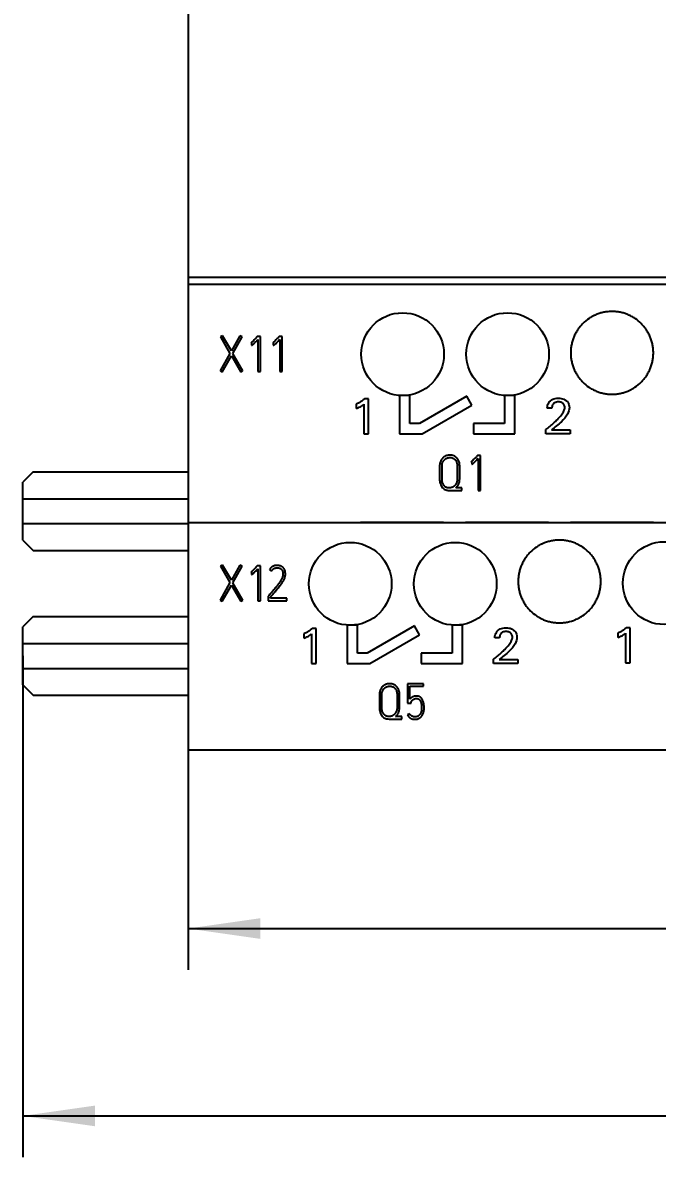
# Model space of a CAD drawing. Extents: x 0 to 420, y 0 to 297.
# Drawn here: x 81.2 to 111.9, y 129 to 183.8 of the extents above; entities that cross this region are included whole.
import ezdxf

# ---------------------------------------------------------------- set-up
doc = ezdxf.new("R2010")
doc.units = 0
doc.header["$LTSCALE"] = 23.1
for name, color, linetype in [('10000_FRONT', 7, 'CONTINUOUS'), ('10100_DIM_FRONT', 7, 'CONTINUOUS'), ('10500_FRONT_LABELING', 7, 'CONTINUOUS')]:
    doc.layers.add(name, color=color, linetype=linetype)
doc.styles.get("Standard").update_dxf_attribs({"font": 'txt', "width": 0.8})
doc.dimstyles.new('DIMSTYLE_1', dxfattribs={"dimtxt": 3.5, "dimasz": 3.5, "dimexe": 0.18, "dimexo": 0.0625, "dimgap": 0.09, "dimtad": 1, "dimtxsty": 'STANDARD', "dimcen": 0.09, "dimazin": 3, "dimtp": 0.05, "dimtm": 0.05, "dimtfac": 1, "dimtofl": 0, "dimtmove": 0, "dimatfit": 3, "dimtolj": 1})

# ---------------------------------------------------------------- blocks, each defined once
blk = doc.blocks.new('*D0')
at = {"layer": '10100_DIM_FRONT', "linetype": 'CONTINUOUS'}
for p, q in [((89.166611, 154.139966), (89.166611, 138.026944)), ((160.666611, 154.139966), (160.666611, 138.026944)), ((89.166611, 140.026944), (124.916611, 140.026944)), ((160.666611, 140.026944), (124.916611, 140.026944))]:
    blk.add_line(p, q, dxfattribs=at)
for points in [[(92.666611, 140.526944), (89.166611, 140.026944), (92.666611, 139.526944)], [(157.166611, 139.526944), (160.666611, 140.026944), (157.166611, 140.526944)]]:
    blk.add_solid(points, dxfattribs=at)
at = {"layer": '10100_DIM_FRONT', "linetype": 'CONTINUOUS', "width": 0.660714}
blk.add_text('71,5', height=3.5, dxfattribs=at).set_placement((121.472796, 140.901944))
blk = doc.blocks.new('*D1')
at = {"layer": '10100_DIM_FRONT', "linetype": 'CONTINUOUS'}
for p, q in [((160.667, 154.14), (160.667, 128.971)), ((81.167, 153.204), (81.167, 128.971)), ((81.167, 130.971), (120.917, 130.971)), ((160.667, 130.971), (120.917, 130.971))]:
    blk.add_line(p, q, dxfattribs=at)
for points in [[(84.667, 131.471), (81.167, 130.971), (84.667, 130.471)], [(157.167, 130.471), (160.667, 130.971), (157.167, 131.471)]]:
    blk.add_solid(points, dxfattribs=at)
at = {"layer": '10100_DIM_FRONT', "linetype": 'CONTINUOUS', "width": 0.714286}
blk.add_text('79,5', height=3.5, dxfattribs=at).set_placement((117.086, 131.846))

msp = doc.modelspace()

# ---------------------------------------------------------------- linework, layer by layer
at = {"layer": '10000_FRONT', "color": 7, "linetype": 'CONTINUOUS'}
for p, q in [((89.167, 238.654), (89.167, 148.654)), ((89.167, 171.506), (160.667, 171.506)), ((89.167, 171.173), (160.667, 171.173)), ((99.402, 165.793), (99.402, 163.939)), ((99.899, 165.793), (99.402, 165.793)), ((99.899, 164.44), (99.899, 165.793)), ((102.649, 165.757), (100.365, 164.44)), ((102.899, 165.324), (102.649, 165.757)), ((104.48, 165.799), (104.48, 164.439)), ((104.98, 165.799), (104.48, 165.799)), ((104.98, 163.939), (104.98, 165.799)), ((100.497, 163.939), (102.899, 165.324)), ((100.365, 164.44), (99.899, 164.44)), ((102.98, 164.439), (102.98, 163.939)), ((104.48, 164.439), (102.98, 164.439)), ((99.402, 163.939), (100.497, 163.939)), ((102.98, 163.939), (104.98, 163.939)), ((81.667, 162.104), (81.167, 161.604)), ((81.667, 162.104), (89.167, 162.104)), ((81.167, 158.804), (81.167, 161.604)), ((81.167, 160.804), (89.167, 160.804)), ((81.167, 159.604), (89.167, 159.604)), ((89.167, 159.654), (160.667, 159.654)), ((97.515, 159.651), (97.517, 159.654)), ((101.518, 159.651), (97.515, 159.651)), ((101.517, 159.654), (101.518, 159.651)), ((102.595, 159.651), (102.597, 159.654)), ((106.598, 159.651), (102.595, 159.651)), ((106.597, 159.654), (106.598, 159.651)), ((107.675, 159.651), (107.677, 159.654)), ((111.678, 159.651), (107.675, 159.651)), ((111.677, 159.654), (111.678, 159.651)), ((81.167, 158.804), (81.667, 158.304)), ((81.667, 158.304), (89.167, 158.304)), ((81.667, 155.104), (81.167, 154.604)), ((81.667, 155.104), (89.167, 155.104)), ((96.869, 154.693), (96.869, 152.839)), ((97.365, 154.693), (96.869, 154.693)), ((97.365, 153.34), (97.365, 154.693)), ((100.116, 154.658), (97.831, 153.34)), ((100.366, 154.225), (100.116, 154.658)), ((101.946, 154.699), (101.946, 153.339)), ((102.446, 154.699), (101.946, 154.699)), ((102.446, 152.839), (102.446, 154.699)), ((81.167, 151.804), (81.167, 154.604)), ((97.964, 152.839), (100.366, 154.225)), ((81.167, 153.804), (89.167, 153.804)), ((97.831, 153.34), (97.365, 153.34)), ((100.447, 153.339), (100.447, 152.839)), ((101.946, 153.339), (100.447, 153.339)), ((81.167, 152.604), (89.167, 152.604)), ((96.869, 152.839), (97.964, 152.839)), ((100.447, 152.839), (102.446, 152.839)), ((81.167, 151.804), (81.667, 151.304)), ((81.667, 151.304), (89.167, 151.304)), ((160.667, 148.654), (89.167, 148.654))]:
    msp.add_line(p, q, dxfattribs=at)
for centre in [(99.546, 167.79), (104.626, 167.79), (97.013, 156.69), (102.093, 156.69), (112.204, 156.722)]:
    msp.add_circle(centre, 2, dxfattribs=at)
for points, knots in [([(111.677, 167.854), (111.677, 167.92), (111.673, 167.985), (111.661, 168.115), (111.651, 168.179), (111.626, 168.307), (111.61, 168.37), (111.582, 168.464), (111.571, 168.495), (111.549, 168.557), (111.537, 168.588), (111.5, 168.679), (111.444, 168.797), (111.377, 168.908), (111.323, 168.99), (111.304, 169.017), (111.265, 169.069), (111.245, 169.095), (111.182, 169.172), (111.138, 169.22), (111, 169.359), (110.899, 169.442), (110.763, 169.533), (110.735, 169.551), (110.678, 169.585), (110.65, 169.601), (110.563, 169.648), (110.504, 169.676), (110.384, 169.726), (110.322, 169.748), (110.228, 169.776), (110.197, 169.785), (110.133, 169.801), (110.101, 169.808), (110.004, 169.828), (109.874, 169.847), (109.744, 169.853), (109.613, 169.854), (109.548, 169.851), (109.449, 169.841), (109.416, 169.837), (109.351, 169.827), (109.319, 169.822), (109.223, 169.802), (109.159, 169.787), (109.034, 169.749), (108.973, 169.727), (108.882, 169.689), (108.852, 169.676), (108.807, 169.655), (108.792, 169.648), (108.763, 169.633), (108.69, 169.595), (108.62, 169.553), (108.457, 169.444), (108.356, 169.361), (108.239, 169.245), (108.217, 169.221), (108.173, 169.172), (108.151, 169.147), (108.089, 169.072), (108.05, 169.019), (107.978, 168.911), (107.944, 168.855), (107.898, 168.768), (107.883, 168.739), (107.855, 168.679), (107.841, 168.649), (107.804, 168.559), (107.76, 168.436), (107.728, 168.309), (107.709, 168.213), (107.703, 168.181), (107.694, 168.116), (107.69, 168.084), (107.68, 167.985), (107.677, 167.92), (107.677, 167.854)], [0, 0, 0, 0, 0.03125, 0.03125, 0.0625, 0.0625, 0.09375, 0.09375, 0.109375, 0.109375, 0.125, 0.125, 0.15625, 0.1875, 0.1875, 0.203125, 0.203125, 0.21875, 0.21875, 0.25, 0.25, 0.3125, 0.3125, 0.328125, 0.328125, 0.34375, 0.34375, 0.375, 0.375, 0.40625, 0.40625, 0.421875, 0.421875, 0.4375, 0.4375, 0.46875, 0.5, 0.5, 0.53125, 0.53125, 0.546875, 0.546875, 0.5625, 0.5625, 0.59375, 0.59375, 0.625, 0.625, 0.640625, 0.640625, 0.648438, 0.648438, 0.65625, 0.6875, 0.6875, 0.75, 0.75, 0.765625, 0.765625, 0.78125, 0.78125, 0.8125, 0.8125, 0.84375, 0.84375, 0.859375, 0.859375, 0.875, 0.875, 0.90625, 0.9375, 0.9375, 0.953125, 0.953125, 0.96875, 0.96875, 1, 1, 1, 1]), ([(107.677, 167.854), (107.677, 167.788), (107.68, 167.722), (107.693, 167.592), (107.702, 167.528), (107.728, 167.401), (107.743, 167.337), (107.772, 167.243), (107.782, 167.212), (107.804, 167.15), (107.816, 167.119), (107.854, 167.028), (107.909, 166.911), (107.976, 166.799), (108.03, 166.717), (108.049, 166.691), (108.088, 166.638), (108.108, 166.612), (108.171, 166.535), (108.215, 166.487), (108.353, 166.348), (108.454, 166.265), (108.577, 166.183), (108.591, 166.174), (108.618, 166.156), (108.632, 166.148), (108.675, 166.122), (108.703, 166.106), (108.79, 166.06), (108.849, 166.032), (108.969, 165.982), (109.031, 165.96), (109.125, 165.931), (109.156, 165.922), (109.22, 165.906), (109.253, 165.899), (109.35, 165.879), (109.479, 165.86), (109.61, 165.854), (109.74, 165.853), (109.806, 165.857), (109.904, 165.866), (109.937, 165.87), (110.002, 165.88), (110.034, 165.886), (110.131, 165.905), (110.194, 165.921), (110.319, 165.958), (110.38, 165.98), (110.471, 166.018), (110.501, 166.031), (110.546, 166.052), (110.561, 166.06), (110.59, 166.074), (110.663, 166.112), (110.734, 166.154), (110.896, 166.263), (110.997, 166.346), (111.114, 166.462), (111.137, 166.486), (111.181, 166.535), (111.202, 166.56), (111.264, 166.636), (111.303, 166.688), (111.375, 166.796), (111.409, 166.852), (111.455, 166.939), (111.47, 166.968), (111.498, 167.028), (111.512, 167.058), (111.549, 167.149), (111.593, 167.271), (111.625, 167.398), (111.644, 167.494), (111.65, 167.526), (111.66, 167.591), (111.664, 167.623), (111.673, 167.722), (111.677, 167.788), (111.677, 167.854)], [0, 0, 0, 0, 0.03125, 0.03125, 0.0625, 0.0625, 0.09375, 0.09375, 0.109375, 0.109375, 0.125, 0.125, 0.15625, 0.1875, 0.1875, 0.203125, 0.203125, 0.21875, 0.21875, 0.25, 0.25, 0.3125, 0.3125, 0.320312, 0.320312, 0.328125, 0.328125, 0.34375, 0.34375, 0.375, 0.375, 0.40625, 0.40625, 0.421875, 0.421875, 0.4375, 0.4375, 0.46875, 0.5, 0.5, 0.53125, 0.53125, 0.546875, 0.546875, 0.5625, 0.5625, 0.59375, 0.59375, 0.625, 0.625, 0.640625, 0.640625, 0.648438, 0.648438, 0.65625, 0.6875, 0.6875, 0.75, 0.75, 0.765625, 0.765625, 0.78125, 0.78125, 0.8125, 0.8125, 0.84375, 0.84375, 0.859375, 0.859375, 0.875, 0.875, 0.90625, 0.9375, 0.9375, 0.953125, 0.953125, 0.96875, 0.96875, 1, 1, 1, 1]), ([(109.137, 156.804), (109.137, 156.869), (109.133, 156.935), (109.121, 157.064), (109.111, 157.128), (109.086, 157.256), (109.07, 157.319), (109.042, 157.413), (109.032, 157.444), (109.009, 157.506), (108.998, 157.537), (108.96, 157.627), (108.905, 157.745), (108.838, 157.857), (108.784, 157.938), (108.765, 157.965), (108.726, 158.018), (108.706, 158.044), (108.643, 158.121), (108.599, 158.169), (108.461, 158.308), (108.361, 158.391), (108.238, 158.473), (108.224, 158.482), (108.196, 158.5), (108.182, 158.509), (108.14, 158.534), (108.111, 158.55), (108.024, 158.597), (107.965, 158.625), (107.845, 158.675), (107.783, 158.697), (107.689, 158.726), (107.658, 158.735), (107.594, 158.751), (107.561, 158.758), (107.464, 158.778), (107.334, 158.797), (107.204, 158.803), (107.073, 158.804), (107.008, 158.801), (106.909, 158.791), (106.876, 158.787), (106.811, 158.777), (106.778, 158.771), (106.682, 158.752), (106.618, 158.736), (106.494, 158.698), (106.432, 158.676), (106.341, 158.639), (106.311, 158.625), (106.266, 158.604), (106.251, 158.597), (106.222, 158.582), (106.149, 158.544), (106.078, 158.502), (105.916, 158.393), (105.815, 158.31), (105.698, 158.193), (105.675, 158.17), (105.631, 158.121), (105.61, 158.096), (105.548, 158.02), (105.509, 157.968), (105.437, 157.86), (105.403, 157.804), (105.357, 157.717), (105.342, 157.688), (105.314, 157.628), (105.301, 157.598), (105.263, 157.507), (105.22, 157.385), (105.188, 157.259), (105.169, 157.163), (105.163, 157.131), (105.154, 157.066), (105.15, 157.033), (105.14, 156.935), (105.137, 156.869), (105.137, 156.804)], [0, 0, 0, 0, 0.03125, 0.03125, 0.0625, 0.0625, 0.09375, 0.09375, 0.109375, 0.109375, 0.125, 0.125, 0.15625, 0.1875, 0.1875, 0.203125, 0.203125, 0.21875, 0.21875, 0.25, 0.25, 0.3125, 0.3125, 0.320312, 0.320312, 0.328125, 0.328125, 0.34375, 0.34375, 0.375, 0.375, 0.40625, 0.40625, 0.421875, 0.421875, 0.4375, 0.4375, 0.46875, 0.5, 0.5, 0.53125, 0.53125, 0.546875, 0.546875, 0.5625, 0.5625, 0.59375, 0.59375, 0.625, 0.625, 0.640625, 0.640625, 0.648438, 0.648438, 0.65625, 0.6875, 0.6875, 0.75, 0.75, 0.765625, 0.765625, 0.78125, 0.78125, 0.8125, 0.8125, 0.84375, 0.84375, 0.859375, 0.859375, 0.875, 0.875, 0.90625, 0.9375, 0.9375, 0.953125, 0.953125, 0.96875, 0.96875, 1, 1, 1, 1]), ([(105.137, 156.804), (105.137, 156.738), (105.14, 156.672), (105.153, 156.543), (105.162, 156.479), (105.187, 156.351), (105.203, 156.288), (105.231, 156.194), (105.242, 156.163), (105.264, 156.101), (105.276, 156.07), (105.313, 155.98), (105.369, 155.862), (105.435, 155.75), (105.489, 155.669), (105.508, 155.642), (105.547, 155.589), (105.567, 155.563), (105.63, 155.487), (105.674, 155.438), (105.812, 155.3), (105.912, 155.217), (106.035, 155.134), (106.049, 155.125), (106.077, 155.107), (106.091, 155.099), (106.133, 155.073), (106.162, 155.057), (106.249, 155.01), (106.308, 154.982), (106.428, 154.932), (106.49, 154.91), (106.584, 154.881), (106.615, 154.872), (106.679, 154.856), (106.712, 154.849), (106.809, 154.829), (106.939, 154.81), (107.069, 154.804), (107.2, 154.803), (107.266, 154.807), (107.364, 154.816), (107.397, 154.82), (107.462, 154.83), (107.625, 154.858), (107.781, 154.906), (107.932, 154.968), (107.962, 154.982), (108.007, 155.003), (108.022, 155.01), (108.052, 155.025), (108.125, 155.063), (108.195, 155.105), (108.358, 155.214), (108.459, 155.297), (108.575, 155.414), (108.598, 155.438), (108.642, 155.486), (108.663, 155.511), (108.725, 155.587), (108.764, 155.639), (108.836, 155.747), (108.87, 155.803), (108.916, 155.89), (108.931, 155.919), (108.959, 155.979), (108.972, 156.009), (109.01, 156.1), (109.054, 156.222), (109.085, 156.348), (109.104, 156.444), (109.11, 156.476), (109.12, 156.541), (109.124, 156.574), (109.133, 156.672), (109.137, 156.738), (109.137, 156.804)], [0, 0, 0, 0, 0.03125, 0.03125, 0.0625, 0.0625, 0.09375, 0.09375, 0.109375, 0.109375, 0.125, 0.125, 0.15625, 0.1875, 0.1875, 0.203125, 0.203125, 0.21875, 0.21875, 0.25, 0.25, 0.3125, 0.3125, 0.320312, 0.320312, 0.328125, 0.328125, 0.34375, 0.34375, 0.375, 0.375, 0.40625, 0.40625, 0.421875, 0.421875, 0.4375, 0.4375, 0.46875, 0.5, 0.5, 0.53125, 0.53125, 0.546875, 0.546875, 0.5625, 0.625, 0.625, 0.640625, 0.640625, 0.648438, 0.648438, 0.65625, 0.6875, 0.6875, 0.75, 0.75, 0.765625, 0.765625, 0.78125, 0.78125, 0.8125, 0.8125, 0.84375, 0.84375, 0.859375, 0.859375, 0.875, 0.875, 0.90625, 0.9375, 0.9375, 0.953125, 0.953125, 0.96875, 0.96875, 1, 1, 1, 1])]:
    msp.add_open_spline(points, degree=3, knots=knots, dxfattribs=at)
at = {"layer": '10500_FRONT_LABELING', "color": 7, "linetype": 'CONTINUOUS'}
for p, q in [((90.837, 168.679), (90.735, 168.621)), ((90.735, 168.621), (91.195, 167.826)), ((91.261, 167.944), (90.837, 168.679)), ((91.679, 168.679), (91.261, 167.944)), ((91.332, 167.824), (91.785, 168.621)), ((91.785, 168.621), (91.679, 168.679)), ((92.516, 168.644), (92.499, 168.625)), ((92.664, 168.644), (92.516, 168.644)), ((92.546, 168.498), (92.546, 166.951)), ((92.664, 166.951), (92.664, 168.644)), ((93.57, 168.644), (93.553, 168.625)), ((93.718, 168.644), (93.57, 168.644)), ((93.6, 168.498), (93.6, 166.951)), ((93.718, 166.951), (93.718, 168.644)), ((91.195, 167.826), (90.717, 166.984)), ((91.82, 166.984), (91.332, 167.824)), ((92.216, 168.34), (92.23, 168.345)), ((92.23, 168.345), (92.237, 168.224)), ((93.27, 168.34), (93.284, 168.345)), ((93.284, 168.345), (93.291, 168.224)), ((90.82, 166.925), (91.264, 167.706)), ((91.264, 167.706), (91.716, 166.925)), ((90.717, 166.984), (90.82, 166.925)), ((91.716, 166.925), (91.82, 166.984)), ((92.546, 166.951), (92.664, 166.951)), ((93.6, 166.951), (93.718, 166.951)), ((97.896, 165.631), (97.703, 165.631)), ((97.896, 163.94), (97.896, 165.631)), ((97.296, 165.369), (97.296, 165.157)), ((97.668, 165.368), (97.668, 163.94)), ((106.766, 165.181), (106.546, 165.181)), ((106.476, 163.94), (106.476, 164.144)), ((106.753, 164.126), (107.648, 164.126)), ((107.648, 164.126), (107.648, 163.94)), ((97.668, 163.94), (97.896, 163.94)), ((107.648, 163.94), (106.476, 163.94)), ((103.166, 162.894), (103.15, 162.875)), ((103.315, 162.894), (103.166, 162.894)), ((103.315, 161.201), (103.315, 162.894)), ((101.337, 162.39), (101.337, 161.746)), ((101.455, 161.746), (101.455, 162.39)), ((102.188, 162.39), (102.188, 161.76)), ((102.308, 161.76), (102.308, 162.39)), ((102.867, 162.59), (102.881, 162.595)), ((102.881, 162.595), (102.888, 162.474)), ((103.197, 162.748), (103.197, 161.201)), ((102.412, 161.324), (102.119, 161.324)), ((102.412, 161.204), (102.412, 161.324)), ((101.799, 161.204), (102.412, 161.204)), ((103.197, 161.201), (103.315, 161.201)), ((90.837, 157.599), (90.735, 157.541)), ((90.735, 157.541), (91.195, 156.746)), ((91.261, 156.864), (90.837, 157.599)), ((91.679, 157.599), (91.261, 156.864)), ((91.332, 156.744), (91.785, 157.541)), ((91.785, 157.541), (91.679, 157.599)), ((92.516, 157.564), (92.499, 157.545)), ((92.664, 157.564), (92.516, 157.564)), ((92.546, 157.418), (92.546, 155.871)), ((92.664, 155.871), (92.664, 157.564)), ((92.216, 157.26), (92.23, 157.265)), ((92.23, 157.265), (92.237, 157.144)), ((93.105, 157.364), (93.211, 157.309)), ((91.195, 156.746), (90.717, 155.904)), ((90.82, 155.845), (91.264, 156.626)), ((91.264, 156.626), (91.716, 155.845)), ((91.82, 155.904), (91.332, 156.744)), ((90.717, 155.904), (90.82, 155.845)), ((91.716, 155.845), (91.82, 155.904)), ((92.546, 155.871), (92.664, 155.871)), ((93.056, 156.107), (93.041, 156.09)), ((93.041, 156.09), (93.041, 155.874)), ((93.041, 155.874), (93.947, 155.874)), ((93.159, 155.991), (93.159, 156.048)), ((93.947, 155.991), (93.159, 155.991)), ((93.947, 155.874), (93.947, 155.991)), ((94.763, 154.269), (94.763, 154.057)), ((95.135, 154.268), (95.135, 152.84)), ((95.363, 154.531), (95.17, 154.531)), ((95.363, 152.84), (95.363, 154.531)), ((109.954, 154.301), (109.954, 154.089)), ((110.326, 154.3), (110.326, 152.872)), ((110.554, 154.563), (110.361, 154.563)), ((110.554, 152.872), (110.554, 154.563)), ((104.233, 154.081), (104.012, 154.081)), ((103.943, 152.84), (103.943, 153.044)), ((104.22, 153.026), (105.115, 153.026)), ((105.115, 153.026), (105.115, 152.84)), ((95.135, 152.84), (95.363, 152.84)), ((105.115, 152.84), (103.943, 152.84)), ((110.326, 152.872), (110.554, 152.872)), ((99.778, 151.854), (99.778, 150.92)), ((100.563, 151.854), (99.778, 151.854)), ((99.896, 151.108), (99.896, 151.736)), ((99.896, 151.736), (100.563, 151.736)), ((100.563, 151.736), (100.563, 151.854)), ((98.427, 151.34), (98.427, 150.696)), ((98.545, 150.696), (98.545, 151.34)), ((99.278, 151.34), (99.278, 150.71)), ((99.398, 150.71), (99.398, 151.34)), ((99.778, 150.92), (99.957, 150.92)), ((99.957, 150.92), (99.966, 150.972)), ((99.502, 150.274), (99.209, 150.274)), ((99.502, 150.154), (99.502, 150.274)), ((99.891, 150.411), (99.782, 150.361)), ((98.889, 150.154), (99.502, 150.154))]:
    msp.add_line(p, q, dxfattribs=at)
for points, knots in [([(92.499, 168.625), (92.488, 168.613), (92.477, 168.6), (92.454, 168.576), (92.443, 168.563), (92.409, 168.526), (92.386, 168.502), (92.34, 168.453), (92.316, 168.429), (92.28, 168.394), (92.268, 168.382), (92.249, 168.366), (92.243, 168.36), (92.23, 168.35), (92.223, 168.345), (92.216, 168.34)], [0, 0, 0, 0, 0.125, 0.125, 0.25, 0.25, 0.5, 0.5, 0.75, 0.75, 0.875, 0.875, 0.9375, 0.9375, 1, 1, 1, 1]), ([(92.237, 168.224), (92.242, 168.224), (92.246, 168.225), (92.255, 168.227), (92.259, 168.228), (92.267, 168.231), (92.271, 168.233), (92.279, 168.237), (92.282, 168.24), (92.293, 168.247), (92.3, 168.253), (92.314, 168.263), (92.32, 168.269), (92.34, 168.286), (92.353, 168.298), (92.378, 168.322), (92.39, 168.335), (92.427, 168.372), (92.451, 168.397), (92.499, 168.447), (92.523, 168.472), (92.546, 168.498)], [0, 0, 0, 0, 0.03125, 0.03125, 0.0625, 0.0625, 0.09375, 0.09375, 0.125, 0.125, 0.1875, 0.1875, 0.25, 0.25, 0.375, 0.375, 0.5, 0.5, 0.75, 0.75, 1, 1, 1, 1]), ([(93.553, 168.625), (93.542, 168.613), (93.531, 168.6), (93.508, 168.576), (93.497, 168.563), (93.463, 168.526), (93.44, 168.502), (93.394, 168.453), (93.37, 168.429), (93.334, 168.394), (93.322, 168.382), (93.303, 168.366), (93.297, 168.36), (93.284, 168.35), (93.277, 168.345), (93.27, 168.34)], [0, 0, 0, 0, 0.125, 0.125, 0.25, 0.25, 0.5, 0.5, 0.75, 0.75, 0.875, 0.875, 0.9375, 0.9375, 1, 1, 1, 1]), ([(93.291, 168.224), (93.296, 168.224), (93.3, 168.225), (93.309, 168.227), (93.313, 168.228), (93.321, 168.231), (93.325, 168.233), (93.333, 168.237), (93.336, 168.24), (93.347, 168.247), (93.354, 168.253), (93.368, 168.263), (93.374, 168.269), (93.394, 168.286), (93.406, 168.298), (93.432, 168.322), (93.444, 168.335), (93.481, 168.372), (93.505, 168.397), (93.553, 168.447), (93.577, 168.472), (93.6, 168.498)], [0, 0, 0, 0, 0.03125, 0.03125, 0.0625, 0.0625, 0.09375, 0.09375, 0.125, 0.125, 0.1875, 0.1875, 0.25, 0.25, 0.375, 0.375, 0.5, 0.5, 0.75, 0.75, 1, 1, 1, 1]), ([(97.703, 165.631), (97.664, 165.593), (97.581, 165.522), (97.444, 165.434), (97.346, 165.389), (97.296, 165.369)], [0, 0, 0, 0, 0.335376, 0.666733, 1, 1, 1, 1]), ([(106.546, 165.181), (106.545, 165.229), (106.555, 165.322), (106.608, 165.448), (106.695, 165.546), (106.806, 165.617), (106.936, 165.658), (107.078, 165.669), (107.218, 165.659), (107.346, 165.623), (107.457, 165.56), (107.547, 165.47), (107.603, 165.349), (107.628, 165.147), (107.517, 164.839), (107.207, 164.476), (106.908, 164.256), (106.753, 164.126)], [0, 0, 0, 0, 0.047634, 0.090966, 0.134024, 0.175852, 0.219839, 0.26854, 0.316048, 0.358805, 0.398874, 0.441275, 0.482994, 0.528552, 0.640457, 0.793497, 1, 1, 1, 1]), ([(97.296, 165.157), (97.331, 165.171), (97.397, 165.198), (97.487, 165.242), (97.552, 165.281), (97.599, 165.313), (97.633, 165.339), (97.656, 165.358), (97.668, 165.368)], [0, 0, 0, 0, 0.263331, 0.496838, 0.701719, 0.791454, 0.890837, 1, 1, 1, 1]), ([(106.476, 164.144), (106.542, 164.194), (106.67, 164.295), (106.852, 164.454), (107.041, 164.636), (107.216, 164.828), (107.35, 165.022), (107.4, 165.178), (107.387, 165.287), (107.356, 165.36), (107.304, 165.416), (107.239, 165.455), (107.163, 165.478), (107.079, 165.485), (106.993, 165.477), (106.915, 165.45), (106.85, 165.404), (106.8, 165.343), (106.771, 165.266), (106.766, 165.21), (106.766, 165.181)], [0, 0, 0, 0, 0.104116, 0.205085, 0.303144, 0.433178, 0.529839, 0.598022, 0.633057, 0.664801, 0.696393, 0.726886, 0.759247, 0.795227, 0.832181, 0.865789, 0.898315, 0.930542, 0.963549, 1, 1, 1, 1]), ([(102.308, 162.39), (102.308, 162.456), (102.3, 162.522), (102.274, 162.601), (102.268, 162.617), (102.255, 162.647), (102.248, 162.662), (102.232, 162.691), (102.223, 162.705), (102.209, 162.726), (102.204, 162.733), (102.194, 162.746), (102.189, 162.753), (102.161, 162.784), (102.137, 162.807), (102.097, 162.836), (102.083, 162.845), (102.054, 162.862), (102.039, 162.87), (101.993, 162.89), (101.961, 162.899), (101.912, 162.908), (101.895, 162.91), (101.862, 162.913), (101.845, 162.913), (101.812, 162.912), (101.795, 162.911), (101.761, 162.907), (101.745, 162.904), (101.696, 162.893), (101.665, 162.883), (101.619, 162.863), (101.604, 162.855), (101.575, 162.839), (101.561, 162.83), (101.534, 162.811), (101.52, 162.8), (101.502, 162.784), (101.495, 162.778), (101.483, 162.767), (101.477, 162.761), (101.449, 162.73), (101.429, 162.704), (101.403, 162.661), (101.395, 162.647), (101.381, 162.616), (101.374, 162.601), (101.363, 162.57), (101.358, 162.554), (101.35, 162.522), (101.347, 162.506), (101.341, 162.473), (101.34, 162.456), (101.337, 162.423), (101.337, 162.406), (101.337, 162.39)], [0, 0, 0, 0, 0.125, 0.125, 0.15625, 0.15625, 0.1875, 0.1875, 0.21875, 0.21875, 0.234375, 0.234375, 0.25, 0.25, 0.3125, 0.3125, 0.34375, 0.34375, 0.375, 0.375, 0.4375, 0.4375, 0.46875, 0.46875, 0.5, 0.5, 0.53125, 0.53125, 0.5625, 0.5625, 0.625, 0.625, 0.65625, 0.65625, 0.6875, 0.6875, 0.71875, 0.71875, 0.734375, 0.734375, 0.75, 0.75, 0.8125, 0.8125, 0.84375, 0.84375, 0.875, 0.875, 0.90625, 0.90625, 0.9375, 0.9375, 0.96875, 0.96875, 1, 1, 1, 1]), ([(101.455, 162.39), (101.455, 162.415), (101.456, 162.44), (101.463, 162.49), (101.469, 162.515), (101.482, 162.551), (101.487, 162.563), (101.498, 162.586), (101.503, 162.597), (101.516, 162.619), (101.523, 162.63), (101.538, 162.65), (101.546, 162.661), (101.572, 162.689), (101.591, 162.706), (101.622, 162.728), (101.633, 162.735), (101.655, 162.748), (101.667, 162.753), (101.702, 162.769), (101.726, 162.777), (101.763, 162.785), (101.776, 162.788), (101.801, 162.791), (101.814, 162.792), (101.839, 162.793), (101.852, 162.793), (101.878, 162.791), (101.89, 162.79), (101.928, 162.783), (101.952, 162.776), (101.987, 162.761), (101.999, 162.755), (102.021, 162.742), (102.032, 162.735), (102.062, 162.712), (102.081, 162.695), (102.114, 162.655), (102.127, 162.634), (102.145, 162.6), (102.15, 162.588), (102.159, 162.564), (102.164, 162.552), (102.174, 162.516), (102.18, 162.491), (102.186, 162.441), (102.188, 162.415), (102.188, 162.39)], [0, 0, 0, 0, 0.0625, 0.0625, 0.125, 0.125, 0.15625, 0.15625, 0.1875, 0.1875, 0.21875, 0.21875, 0.25, 0.25, 0.3125, 0.3125, 0.34375, 0.34375, 0.375, 0.375, 0.4375, 0.4375, 0.46875, 0.46875, 0.5, 0.5, 0.53125, 0.53125, 0.5625, 0.5625, 0.625, 0.625, 0.65625, 0.65625, 0.6875, 0.6875, 0.75, 0.75, 0.8125, 0.8125, 0.84375, 0.84375, 0.875, 0.875, 0.9375, 0.9375, 1, 1, 1, 1]), ([(103.15, 162.875), (103.139, 162.863), (103.127, 162.85), (103.105, 162.826), (103.093, 162.813), (103.059, 162.776), (103.036, 162.752), (102.99, 162.703), (102.967, 162.679), (102.931, 162.644), (102.919, 162.632), (102.9, 162.616), (102.893, 162.61), (102.881, 162.6), (102.874, 162.595), (102.867, 162.59)], [0, 0, 0, 0, 0.125, 0.125, 0.25, 0.25, 0.5, 0.5, 0.75, 0.75, 0.875, 0.875, 0.9375, 0.9375, 1, 1, 1, 1]), ([(102.888, 162.474), (102.893, 162.474), (102.897, 162.475), (102.905, 162.477), (102.91, 162.478), (102.918, 162.481), (102.922, 162.483), (102.929, 162.487), (102.933, 162.49), (102.944, 162.497), (102.951, 162.503), (102.964, 162.513), (102.971, 162.519), (102.99, 162.536), (103.003, 162.548), (103.028, 162.572), (103.041, 162.585), (103.077, 162.622), (103.102, 162.647), (103.149, 162.697), (103.173, 162.722), (103.197, 162.748)], [0, 0, 0, 0, 0.03125, 0.03125, 0.0625, 0.0625, 0.09375, 0.09375, 0.125, 0.125, 0.1875, 0.1875, 0.25, 0.25, 0.375, 0.375, 0.5, 0.5, 0.75, 0.75, 1, 1, 1, 1]), ([(101.337, 161.746), (101.337, 161.679), (101.344, 161.613), (101.368, 161.533), (101.373, 161.517), (101.385, 161.486), (101.392, 161.471), (101.406, 161.441), (101.414, 161.427), (101.427, 161.405), (101.432, 161.398), (101.441, 161.384), (101.446, 161.378), (101.471, 161.344), (101.494, 161.32), (101.533, 161.288), (101.546, 161.278), (101.575, 161.26), (101.604, 161.244), (101.635, 161.232), (101.666, 161.221), (101.683, 161.217), (101.732, 161.207), (101.765, 161.204), (101.799, 161.204)], [0, 0, 0, 0, 0.25, 0.25, 0.3125, 0.3125, 0.375, 0.375, 0.4375, 0.4375, 0.46875, 0.46875, 0.5, 0.5, 0.625, 0.625, 0.6875, 0.6875, 0.75, 0.8125, 0.8125, 0.875, 0.875, 1, 1, 1, 1]), ([(102.188, 161.76), (102.188, 161.734), (102.186, 161.707), (102.181, 161.668), (102.179, 161.655), (102.173, 161.63), (102.169, 161.617), (102.157, 161.579), (102.147, 161.555), (102.129, 161.52), (102.122, 161.509), (102.108, 161.487), (102.1, 161.476), (102.075, 161.445), (102.057, 161.426), (102.026, 161.401), (102.016, 161.394), (101.994, 161.379), (101.982, 161.372), (101.947, 161.354), (101.922, 161.345), (101.884, 161.334), (101.871, 161.331), (101.845, 161.327), (101.832, 161.325), (101.806, 161.324), (101.793, 161.324), (101.773, 161.325), (101.766, 161.325), (101.753, 161.326), (101.746, 161.327), (101.714, 161.333), (101.689, 161.34), (101.652, 161.356), (101.641, 161.362), (101.618, 161.376), (101.596, 161.391), (101.577, 161.409), (101.558, 161.427), (101.55, 161.438), (101.525, 161.469), (101.512, 161.491), (101.494, 161.527), (101.489, 161.54), (101.48, 161.564), (101.477, 161.577), (101.466, 161.615), (101.462, 161.641), (101.456, 161.693), (101.455, 161.719), (101.455, 161.746)], [0, 0, 0, 0, 0.0625, 0.0625, 0.09375, 0.09375, 0.125, 0.125, 0.1875, 0.1875, 0.21875, 0.21875, 0.25, 0.25, 0.3125, 0.3125, 0.34375, 0.34375, 0.375, 0.375, 0.4375, 0.4375, 0.46875, 0.46875, 0.5, 0.5, 0.53125, 0.53125, 0.546875, 0.546875, 0.5625, 0.5625, 0.625, 0.625, 0.65625, 0.65625, 0.6875, 0.71875, 0.71875, 0.75, 0.75, 0.8125, 0.8125, 0.84375, 0.84375, 0.875, 0.875, 0.9375, 0.9375, 1, 1, 1, 1]), ([(102.119, 161.324), (102.135, 161.337), (102.15, 161.351), (102.178, 161.381), (102.191, 161.397), (102.209, 161.422), (102.214, 161.43), (102.225, 161.447), (102.231, 161.456), (102.246, 161.483), (102.255, 161.501), (102.271, 161.539), (102.278, 161.558), (102.29, 161.597), (102.294, 161.617), (102.305, 161.678), (102.308, 161.719), (102.308, 161.76)], [0, 0, 0, 0, 0.125, 0.125, 0.25, 0.25, 0.3125, 0.3125, 0.375, 0.375, 0.5, 0.5, 0.625, 0.625, 0.75, 0.75, 1, 1, 1, 1]), ([(92.499, 157.545), (92.488, 157.533), (92.477, 157.52), (92.454, 157.496), (92.443, 157.483), (92.409, 157.446), (92.386, 157.422), (92.34, 157.373), (92.316, 157.349), (92.28, 157.314), (92.268, 157.302), (92.249, 157.286), (92.243, 157.28), (92.23, 157.27), (92.223, 157.265), (92.216, 157.26)], [0, 0, 0, 0, 0.125, 0.125, 0.25, 0.25, 0.5, 0.5, 0.75, 0.75, 0.875, 0.875, 0.9375, 0.9375, 1, 1, 1, 1]), ([(92.237, 157.144), (92.242, 157.144), (92.246, 157.145), (92.255, 157.147), (92.259, 157.148), (92.267, 157.151), (92.271, 157.153), (92.279, 157.157), (92.282, 157.16), (92.293, 157.167), (92.3, 157.173), (92.314, 157.184), (92.32, 157.189), (92.34, 157.206), (92.353, 157.218), (92.378, 157.242), (92.39, 157.255), (92.427, 157.292), (92.451, 157.317), (92.499, 157.367), (92.523, 157.392), (92.546, 157.418)], [0, 0, 0, 0, 0.03125, 0.03125, 0.0625, 0.0625, 0.09375, 0.09375, 0.125, 0.125, 0.1875, 0.1875, 0.25, 0.25, 0.375, 0.375, 0.5, 0.5, 0.75, 0.75, 1, 1, 1, 1]), ([(93.211, 157.309), (93.22, 157.329), (93.232, 157.348), (93.253, 157.373), (93.26, 157.382), (93.276, 157.397), (93.292, 157.411), (93.311, 157.423), (93.329, 157.434), (93.339, 157.439), (93.37, 157.452), (93.391, 157.458), (93.424, 157.463), (93.435, 157.464), (93.457, 157.465), (93.467, 157.465), (93.5, 157.465), (93.522, 157.463), (93.554, 157.457), (93.565, 157.454), (93.586, 157.448), (93.597, 157.444), (93.617, 157.436), (93.627, 157.431), (93.646, 157.42), (93.655, 157.414), (93.672, 157.4), (93.68, 157.392), (93.691, 157.38), (93.694, 157.376), (93.701, 157.368), (93.704, 157.363), (93.714, 157.349), (93.719, 157.34), (93.729, 157.32), (93.733, 157.31), (93.744, 157.279), (93.749, 157.258), (93.753, 157.226), (93.754, 157.215), (93.756, 157.193), (93.756, 157.182), (93.756, 157.149), (93.754, 157.128), (93.749, 157.085), (93.745, 157.063), (93.737, 157.032), (93.734, 157.021), (93.728, 157), (93.725, 156.99), (93.714, 156.959), (93.705, 156.94), (93.685, 156.901), (93.674, 156.883), (93.652, 156.846), (93.64, 156.828), (93.604, 156.774), (93.579, 156.738), (93.528, 156.669), (93.502, 156.634), (93.448, 156.567), (93.42, 156.534), (93.365, 156.468), (93.337, 156.435), (93.281, 156.369), (93.253, 156.336), (93.197, 156.27), (93.169, 156.238), (93.126, 156.189), (93.112, 156.172), (93.084, 156.14), (93.07, 156.123), (93.056, 156.107)], [0, 0, 0, 0, 0.03125, 0.03125, 0.046875, 0.046875, 0.0625, 0.078125, 0.078125, 0.09375, 0.09375, 0.125, 0.125, 0.140625, 0.140625, 0.15625, 0.15625, 0.1875, 0.1875, 0.203125, 0.203125, 0.21875, 0.21875, 0.234375, 0.234375, 0.25, 0.25, 0.265625, 0.265625, 0.273438, 0.273438, 0.28125, 0.28125, 0.296875, 0.296875, 0.3125, 0.3125, 0.34375, 0.34375, 0.359375, 0.359375, 0.375, 0.375, 0.40625, 0.40625, 0.4375, 0.4375, 0.453125, 0.453125, 0.46875, 0.46875, 0.5, 0.5, 0.53125, 0.53125, 0.5625, 0.5625, 0.625, 0.625, 0.6875, 0.6875, 0.75, 0.75, 0.8125, 0.8125, 0.875, 0.875, 0.9375, 0.9375, 0.96875, 0.96875, 1, 1, 1, 1]), ([(93.159, 156.048), (93.192, 156.087), (93.225, 156.126), (93.292, 156.204), (93.325, 156.243), (93.391, 156.321), (93.424, 156.36), (93.49, 156.439), (93.523, 156.478), (93.587, 156.557), (93.619, 156.597), (93.666, 156.658), (93.681, 156.679), (93.711, 156.721), (93.725, 156.742), (93.754, 156.784), (93.767, 156.806), (93.793, 156.851), (93.805, 156.873), (93.827, 156.919), (93.836, 156.943), (93.852, 156.992), (93.859, 157.017), (93.868, 157.067), (93.872, 157.092), (93.876, 157.143), (93.877, 157.169), (93.875, 157.22), (93.872, 157.246), (93.863, 157.296), (93.857, 157.321), (93.844, 157.358), (93.839, 157.37), (93.827, 157.393), (93.821, 157.404), (93.808, 157.426), (93.8, 157.436), (93.784, 157.456), (93.775, 157.466), (93.757, 157.484), (93.747, 157.493), (93.727, 157.509), (93.717, 157.516), (93.695, 157.529), (93.683, 157.535), (93.66, 157.546), (93.648, 157.551), (93.611, 157.564), (93.586, 157.571), (93.548, 157.578), (93.536, 157.579), (93.51, 157.582), (93.497, 157.582), (93.458, 157.583), (93.432, 157.583), (93.394, 157.578), (93.381, 157.576), (93.355, 157.571), (93.343, 157.568), (93.306, 157.556), (93.282, 157.546), (93.248, 157.526), (93.237, 157.519), (93.216, 157.504), (93.196, 157.488), (93.178, 157.47), (93.16, 157.451), (93.152, 157.441), (93.129, 157.41), (93.116, 157.387), (93.105, 157.364)], [0, 0, 0, 0, 0.0625, 0.0625, 0.125, 0.125, 0.1875, 0.1875, 0.25, 0.25, 0.3125, 0.3125, 0.34375, 0.34375, 0.375, 0.375, 0.40625, 0.40625, 0.4375, 0.4375, 0.46875, 0.46875, 0.5, 0.5, 0.53125, 0.53125, 0.5625, 0.5625, 0.59375, 0.59375, 0.625, 0.625, 0.640625, 0.640625, 0.65625, 0.65625, 0.671875, 0.671875, 0.6875, 0.6875, 0.703125, 0.703125, 0.71875, 0.71875, 0.734375, 0.734375, 0.75, 0.75, 0.78125, 0.78125, 0.796875, 0.796875, 0.8125, 0.8125, 0.84375, 0.84375, 0.859375, 0.859375, 0.875, 0.875, 0.90625, 0.90625, 0.921875, 0.921875, 0.9375, 0.953125, 0.953125, 0.96875, 0.96875, 1, 1, 1, 1]), ([(95.17, 154.531), (95.131, 154.493), (95.048, 154.423), (94.911, 154.335), (94.813, 154.289), (94.763, 154.269)], [0, 0, 0, 0, 0.335376, 0.666733, 1, 1, 1, 1]), ([(94.763, 154.057), (94.798, 154.071), (94.864, 154.098), (94.954, 154.142), (95.019, 154.181), (95.065, 154.214), (95.1, 154.239), (95.123, 154.258), (95.135, 154.268)], [0, 0, 0, 0, 0.263331, 0.496838, 0.701719, 0.791454, 0.890837, 1, 1, 1, 1]), ([(103.943, 153.044), (104.009, 153.094), (104.137, 153.196), (104.319, 153.354), (104.508, 153.536), (104.683, 153.728), (104.817, 153.922), (104.867, 154.079), (104.854, 154.187), (104.823, 154.26), (104.771, 154.316), (104.706, 154.356), (104.63, 154.378), (104.545, 154.385), (104.46, 154.378), (104.382, 154.35), (104.317, 154.305), (104.267, 154.243), (104.238, 154.166), (104.233, 154.11), (104.233, 154.081)], [0, 0, 0, 0, 0.104116, 0.205085, 0.303144, 0.433178, 0.529839, 0.598022, 0.633057, 0.664801, 0.696393, 0.726886, 0.759247, 0.795227, 0.832181, 0.865789, 0.898315, 0.930542, 0.963549, 1, 1, 1, 1]), ([(104.012, 154.081), (104.012, 154.129), (104.022, 154.222), (104.075, 154.348), (104.162, 154.447), (104.273, 154.517), (104.403, 154.558), (104.545, 154.569), (104.685, 154.559), (104.813, 154.523), (104.924, 154.46), (105.014, 154.371), (105.07, 154.25), (105.095, 154.047), (104.984, 153.739), (104.674, 153.376), (104.375, 153.156), (104.22, 153.026)], [0, 0, 0, 0, 0.047634, 0.090966, 0.134024, 0.175852, 0.219839, 0.26854, 0.316048, 0.358805, 0.398874, 0.441275, 0.482994, 0.528552, 0.640457, 0.793497, 1, 1, 1, 1]), ([(110.361, 154.563), (110.322, 154.525), (110.24, 154.455), (110.103, 154.367), (110.005, 154.321), (109.954, 154.301)], [0, 0, 0, 0, 0.335376, 0.666733, 1, 1, 1, 1]), ([(109.954, 154.089), (109.989, 154.103), (110.055, 154.13), (110.146, 154.175), (110.211, 154.213), (110.257, 154.246), (110.291, 154.271), (110.314, 154.29), (110.326, 154.3)], [0, 0, 0, 0, 0.263331, 0.496838, 0.701719, 0.791454, 0.890837, 1, 1, 1, 1]), ([(99.398, 151.34), (99.398, 151.406), (99.39, 151.471), (99.364, 151.551), (99.358, 151.566), (99.345, 151.597), (99.338, 151.612), (99.322, 151.641), (99.313, 151.655), (99.299, 151.676), (99.294, 151.682), (99.284, 151.696), (99.279, 151.702), (99.252, 151.734), (99.227, 151.756), (99.187, 151.786), (99.173, 151.795), (99.144, 151.812), (99.129, 151.819), (99.083, 151.839), (99.052, 151.849), (99.002, 151.858), (98.985, 151.86), (98.952, 151.863), (98.935, 151.863), (98.902, 151.862), (98.885, 151.861), (98.851, 151.857), (98.835, 151.854), (98.786, 151.843), (98.754, 151.833), (98.716, 151.816), (98.708, 151.812), (98.693, 151.805), (98.686, 151.801), (98.664, 151.788), (98.65, 151.779), (98.623, 151.76), (98.61, 151.75), (98.591, 151.734), (98.585, 151.728), (98.573, 151.716), (98.567, 151.71), (98.538, 151.68), (98.519, 151.653), (98.493, 151.611), (98.485, 151.596), (98.471, 151.566), (98.464, 151.551), (98.453, 151.52), (98.448, 151.504), (98.44, 151.472), (98.437, 151.456), (98.431, 151.423), (98.43, 151.406), (98.427, 151.373), (98.427, 151.356), (98.427, 151.34)], [0, 0, 0, 0, 0.125, 0.125, 0.15625, 0.15625, 0.1875, 0.1875, 0.21875, 0.21875, 0.234375, 0.234375, 0.25, 0.25, 0.3125, 0.3125, 0.34375, 0.34375, 0.375, 0.375, 0.4375, 0.4375, 0.46875, 0.46875, 0.5, 0.5, 0.53125, 0.53125, 0.5625, 0.5625, 0.625, 0.625, 0.640625, 0.640625, 0.65625, 0.65625, 0.6875, 0.6875, 0.71875, 0.71875, 0.734375, 0.734375, 0.75, 0.75, 0.8125, 0.8125, 0.84375, 0.84375, 0.875, 0.875, 0.90625, 0.90625, 0.9375, 0.9375, 0.96875, 0.96875, 1, 1, 1, 1]), ([(98.545, 151.34), (98.545, 151.365), (98.546, 151.39), (98.553, 151.44), (98.559, 151.465), (98.572, 151.501), (98.577, 151.513), (98.587, 151.536), (98.593, 151.547), (98.606, 151.569), (98.613, 151.58), (98.628, 151.6), (98.636, 151.61), (98.662, 151.639), (98.681, 151.656), (98.712, 151.678), (98.723, 151.685), (98.745, 151.698), (98.756, 151.703), (98.791, 151.719), (98.816, 151.727), (98.853, 151.735), (98.866, 151.738), (98.891, 151.741), (98.904, 151.742), (98.929, 151.743), (98.942, 151.743), (98.968, 151.741), (98.981, 151.74), (99.018, 151.733), (99.043, 151.726), (99.078, 151.711), (99.089, 151.705), (99.111, 151.692), (99.122, 151.685), (99.142, 151.67), (99.152, 151.662), (99.171, 151.644), (99.179, 151.635), (99.204, 151.605), (99.218, 151.584), (99.235, 151.55), (99.24, 151.538), (99.25, 151.514), (99.254, 151.502), (99.264, 151.466), (99.27, 151.441), (99.276, 151.391), (99.278, 151.365), (99.278, 151.34)], [0, 0, 0, 0, 0.0625, 0.0625, 0.125, 0.125, 0.15625, 0.15625, 0.1875, 0.1875, 0.21875, 0.21875, 0.25, 0.25, 0.3125, 0.3125, 0.34375, 0.34375, 0.375, 0.375, 0.4375, 0.4375, 0.46875, 0.46875, 0.5, 0.5, 0.53125, 0.53125, 0.5625, 0.5625, 0.625, 0.625, 0.65625, 0.65625, 0.6875, 0.6875, 0.71875, 0.71875, 0.75, 0.75, 0.8125, 0.8125, 0.84375, 0.84375, 0.875, 0.875, 0.9375, 0.9375, 1, 1, 1, 1]), ([(99.782, 150.361), (99.793, 150.339), (99.804, 150.317), (99.825, 150.287), (99.832, 150.277), (99.848, 150.258), (99.856, 150.249), (99.875, 150.232), (99.884, 150.224), (99.904, 150.21), (99.914, 150.203), (99.935, 150.19), (99.946, 150.184), (99.968, 150.174), (99.98, 150.169), (100.004, 150.161), (100.016, 150.158), (100.04, 150.152), (100.052, 150.149), (100.077, 150.146), (100.089, 150.145), (100.114, 150.143), (100.126, 150.143), (100.151, 150.142), (100.164, 150.142), (100.189, 150.142), (100.201, 150.143), (100.226, 150.146), (100.238, 150.148), (100.263, 150.153), (100.275, 150.157), (100.311, 150.168), (100.334, 150.178), (100.366, 150.197), (100.377, 150.204), (100.397, 150.218), (100.407, 150.226), (100.426, 150.243), (100.435, 150.251), (100.452, 150.27), (100.46, 150.279), (100.483, 150.309), (100.496, 150.33), (100.52, 150.373), (100.53, 150.396), (100.549, 150.443), (100.556, 150.466), (100.569, 150.514), (100.574, 150.538), (100.581, 150.587), (100.583, 150.612), (100.586, 150.661), (100.587, 150.686), (100.586, 150.736), (100.584, 150.785), (100.58, 150.834), (100.573, 150.883), (100.569, 150.908), (100.559, 150.957), (100.552, 150.981), (100.537, 151.028), (100.528, 151.051), (100.511, 151.085), (100.505, 151.096), (100.493, 151.118), (100.486, 151.128), (100.464, 151.159), (100.448, 151.177), (100.425, 151.198), (100.42, 151.202), (100.41, 151.21), (100.405, 151.214), (100.389, 151.224), (100.378, 151.231), (100.356, 151.242), (100.344, 151.247), (100.32, 151.255), (100.308, 151.258), (100.283, 151.263), (100.271, 151.264), (100.246, 151.266), (100.233, 151.267), (100.208, 151.266), (100.196, 151.266), (100.171, 151.264), (100.158, 151.262), (100.134, 151.258), (100.121, 151.256), (100.097, 151.25), (100.085, 151.246), (100.061, 151.238), (100.049, 151.233), (100.026, 151.223), (100.015, 151.217), (99.994, 151.204), (99.984, 151.197), (99.963, 151.182), (99.954, 151.173), (99.936, 151.156), (99.927, 151.147), (99.911, 151.129), (99.903, 151.119), (99.896, 151.108)], [0, 0, 0, 0, 0.03125, 0.03125, 0.046875, 0.046875, 0.0625, 0.0625, 0.078125, 0.078125, 0.09375, 0.09375, 0.109375, 0.109375, 0.125, 0.125, 0.140625, 0.140625, 0.15625, 0.15625, 0.171875, 0.171875, 0.1875, 0.1875, 0.203125, 0.203125, 0.21875, 0.21875, 0.234375, 0.234375, 0.25, 0.25, 0.28125, 0.28125, 0.296875, 0.296875, 0.3125, 0.3125, 0.328125, 0.328125, 0.34375, 0.34375, 0.375, 0.375, 0.40625, 0.40625, 0.4375, 0.4375, 0.46875, 0.46875, 0.5, 0.5, 0.53125, 0.53125, 0.5625, 0.59375, 0.59375, 0.625, 0.625, 0.65625, 0.65625, 0.6875, 0.6875, 0.703125, 0.703125, 0.71875, 0.71875, 0.75, 0.75, 0.757812, 0.757812, 0.765625, 0.765625, 0.78125, 0.78125, 0.796875, 0.796875, 0.8125, 0.8125, 0.828125, 0.828125, 0.84375, 0.84375, 0.859375, 0.859375, 0.875, 0.875, 0.890625, 0.890625, 0.90625, 0.90625, 0.921875, 0.921875, 0.9375, 0.9375, 0.953125, 0.953125, 0.96875, 0.96875, 0.984375, 0.984375, 1, 1, 1, 1]), ([(99.966, 150.972), (99.967, 150.977), (99.968, 150.981), (99.971, 150.991), (99.972, 150.995), (99.977, 151.009), (99.98, 151.018), (99.99, 151.034), (99.995, 151.042), (100.007, 151.057), (100.013, 151.065), (100.027, 151.078), (100.034, 151.085), (100.049, 151.096), (100.057, 151.101), (100.082, 151.116), (100.099, 151.125), (100.126, 151.134), (100.136, 151.136), (100.154, 151.14), (100.164, 151.142), (100.192, 151.145), (100.211, 151.147), (100.24, 151.146), (100.25, 151.145), (100.269, 151.143), (100.279, 151.141), (100.292, 151.137), (100.297, 151.135), (100.306, 151.132), (100.31, 151.13), (100.323, 151.123), (100.331, 151.118), (100.346, 151.106), (100.353, 151.099), (100.366, 151.085), (100.372, 151.078), (100.383, 151.062), (100.389, 151.055), (100.399, 151.038), (100.403, 151.03), (100.417, 151.004), (100.424, 150.987), (100.436, 150.951), (100.441, 150.933), (100.45, 150.896), (100.454, 150.877), (100.459, 150.84), (100.461, 150.821), (100.465, 150.783), (100.466, 150.764), (100.468, 150.727), (100.469, 150.708), (100.468, 150.67), (100.468, 150.651), (100.464, 150.614), (100.462, 150.595), (100.455, 150.557), (100.451, 150.539), (100.441, 150.502), (100.435, 150.484), (100.425, 150.457), (100.421, 150.448), (100.413, 150.431), (100.409, 150.423), (100.395, 150.398), (100.385, 150.382), (100.367, 150.359), (100.361, 150.352), (100.347, 150.338), (100.341, 150.331), (100.326, 150.319), (100.319, 150.313), (100.303, 150.302), (100.295, 150.297), (100.269, 150.283), (100.252, 150.276), (100.224, 150.268), (100.215, 150.266), (100.196, 150.264), (100.186, 150.263), (100.167, 150.262), (100.157, 150.262), (100.138, 150.262), (100.129, 150.263), (100.11, 150.264), (100.1, 150.265), (100.081, 150.267), (100.071, 150.269), (100.043, 150.275), (100.025, 150.281), (99.999, 150.294), (99.991, 150.298), (99.975, 150.309), (99.967, 150.314), (99.952, 150.326), (99.945, 150.332), (99.932, 150.346), (99.926, 150.354), (99.908, 150.377), (99.899, 150.393), (99.891, 150.411)], [0, 0, 0, 0, 0.007812, 0.007812, 0.015625, 0.015625, 0.03125, 0.03125, 0.046875, 0.046875, 0.0625, 0.0625, 0.078125, 0.078125, 0.09375, 0.09375, 0.125, 0.125, 0.140625, 0.140625, 0.15625, 0.15625, 0.1875, 0.1875, 0.203125, 0.203125, 0.21875, 0.21875, 0.226562, 0.226562, 0.234375, 0.234375, 0.25, 0.25, 0.265625, 0.265625, 0.28125, 0.28125, 0.296875, 0.296875, 0.3125, 0.3125, 0.34375, 0.34375, 0.375, 0.375, 0.40625, 0.40625, 0.4375, 0.4375, 0.46875, 0.46875, 0.5, 0.5, 0.53125, 0.53125, 0.5625, 0.5625, 0.59375, 0.59375, 0.625, 0.625, 0.640625, 0.640625, 0.65625, 0.65625, 0.6875, 0.6875, 0.703125, 0.703125, 0.71875, 0.71875, 0.734375, 0.734375, 0.75, 0.75, 0.78125, 0.78125, 0.796875, 0.796875, 0.8125, 0.8125, 0.828125, 0.828125, 0.84375, 0.84375, 0.859375, 0.859375, 0.875, 0.875, 0.90625, 0.90625, 0.921875, 0.921875, 0.9375, 0.9375, 0.953125, 0.953125, 0.96875, 0.96875, 1, 1, 1, 1]), ([(98.427, 150.696), (98.427, 150.629), (98.434, 150.564), (98.458, 150.483), (98.463, 150.468), (98.475, 150.437), (98.482, 150.421), (98.496, 150.392), (98.504, 150.377), (98.517, 150.356), (98.521, 150.349), (98.531, 150.335), (98.536, 150.328), (98.561, 150.295), (98.584, 150.27), (98.622, 150.239), (98.636, 150.229), (98.664, 150.211), (98.693, 150.195), (98.724, 150.182), (98.756, 150.171), (98.772, 150.167), (98.822, 150.157), (98.855, 150.154), (98.889, 150.154)], [0, 0, 0, 0, 0.25, 0.25, 0.3125, 0.3125, 0.375, 0.375, 0.4375, 0.4375, 0.46875, 0.46875, 0.5, 0.5, 0.625, 0.625, 0.6875, 0.6875, 0.75, 0.8125, 0.8125, 0.875, 0.875, 1, 1, 1, 1]), ([(99.278, 150.71), (99.278, 150.684), (99.276, 150.657), (99.271, 150.619), (99.269, 150.606), (99.263, 150.58), (99.259, 150.567), (99.247, 150.529), (99.237, 150.505), (99.219, 150.47), (99.212, 150.459), (99.198, 150.437), (99.19, 150.426), (99.165, 150.395), (99.147, 150.377), (99.117, 150.352), (99.106, 150.344), (99.084, 150.329), (99.072, 150.322), (99.037, 150.304), (99.013, 150.295), (98.974, 150.284), (98.961, 150.281), (98.935, 150.277), (98.922, 150.275), (98.896, 150.274), (98.883, 150.274), (98.863, 150.275), (98.856, 150.275), (98.843, 150.276), (98.836, 150.277), (98.803, 150.283), (98.772, 150.292), (98.742, 150.306), (98.731, 150.312), (98.725, 150.316), (98.708, 150.326), (98.686, 150.341), (98.667, 150.359), (98.648, 150.378), (98.639, 150.388), (98.615, 150.419), (98.601, 150.442), (98.584, 150.478), (98.579, 150.49), (98.57, 150.515), (98.566, 150.527), (98.556, 150.565), (98.552, 150.591), (98.546, 150.643), (98.545, 150.669), (98.545, 150.696)], [0, 0, 0, 0, 0.0625, 0.0625, 0.09375, 0.09375, 0.125, 0.125, 0.1875, 0.1875, 0.21875, 0.21875, 0.25, 0.25, 0.3125, 0.3125, 0.34375, 0.34375, 0.375, 0.375, 0.4375, 0.4375, 0.46875, 0.46875, 0.5, 0.5, 0.53125, 0.53125, 0.546875, 0.546875, 0.5625, 0.5625, 0.625, 0.640625, 0.640625, 0.65625, 0.65625, 0.6875, 0.71875, 0.71875, 0.75, 0.75, 0.8125, 0.8125, 0.84375, 0.84375, 0.875, 0.875, 0.9375, 0.9375, 1, 1, 1, 1]), ([(99.209, 150.274), (99.225, 150.287), (99.24, 150.301), (99.268, 150.331), (99.281, 150.347), (99.299, 150.372), (99.304, 150.38), (99.316, 150.398), (99.321, 150.406), (99.336, 150.433), (99.345, 150.451), (99.361, 150.489), (99.368, 150.508), (99.38, 150.547), (99.384, 150.567), (99.395, 150.628), (99.398, 150.669), (99.398, 150.71)], [0, 0, 0, 0, 0.125, 0.125, 0.25, 0.25, 0.3125, 0.3125, 0.375, 0.375, 0.5, 0.5, 0.625, 0.625, 0.75, 0.75, 1, 1, 1, 1])]:
    msp.add_open_spline(points, degree=3, knots=knots, dxfattribs=at)

# ---------------------------------------------------------------- dimensions: what is measured, and where the dimension line sits
at = {"layer": '10100_DIM_FRONT', "linetype": 'CONTINUOUS'}
for base, p1, text, picture, middle in [((160.667, 130.971), (81.167, 153.204), '79,5', '*D1', (122.086, 133.596)), ((160.667, 140.027), (89.167, 154.14), '71,5', '*D0', (126.098, 142.652))]:
    dim = msp.add_linear_dim(base=base, p1=p1, p2=(160.667, 154.14), text=text, dimstyle='DIMSTYLE_1', dxfattribs=at)
    dim.commit()
    dim.dimension.update_dxf_attribs({"geometry": picture, "text_midpoint": middle, "dimtype": 160})

doc.saveas('drawing.dxf')
